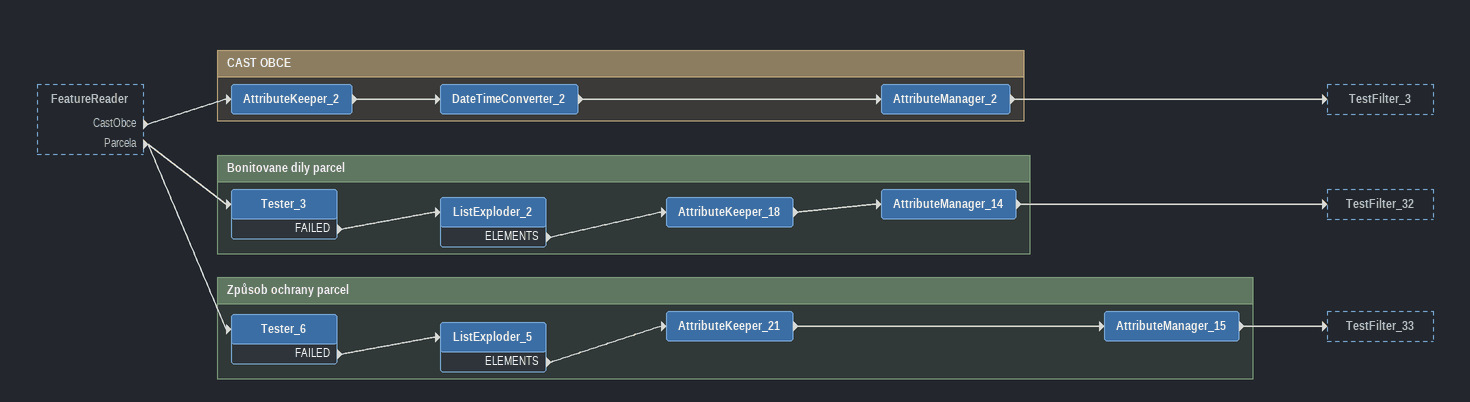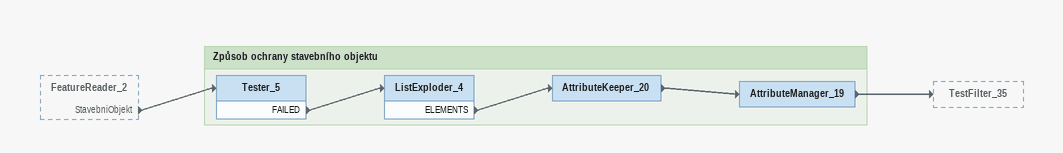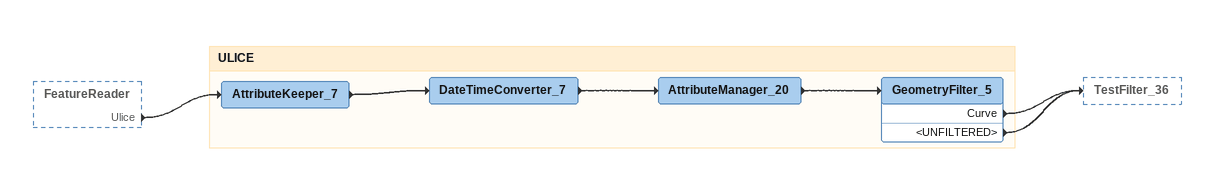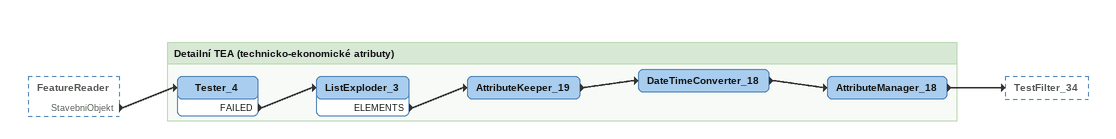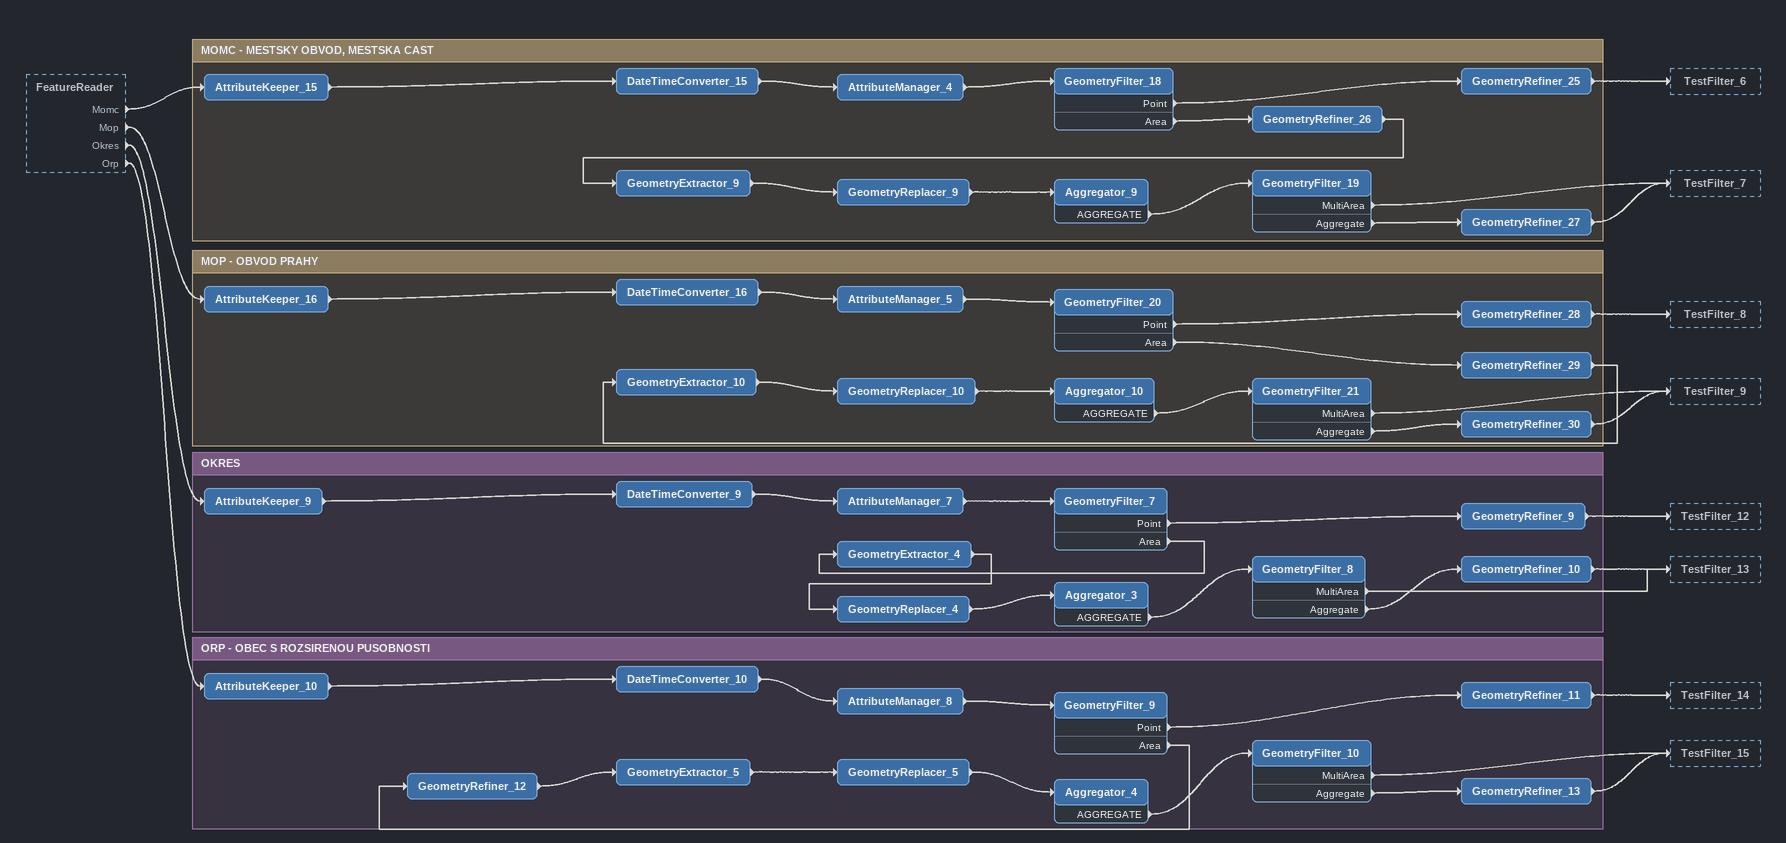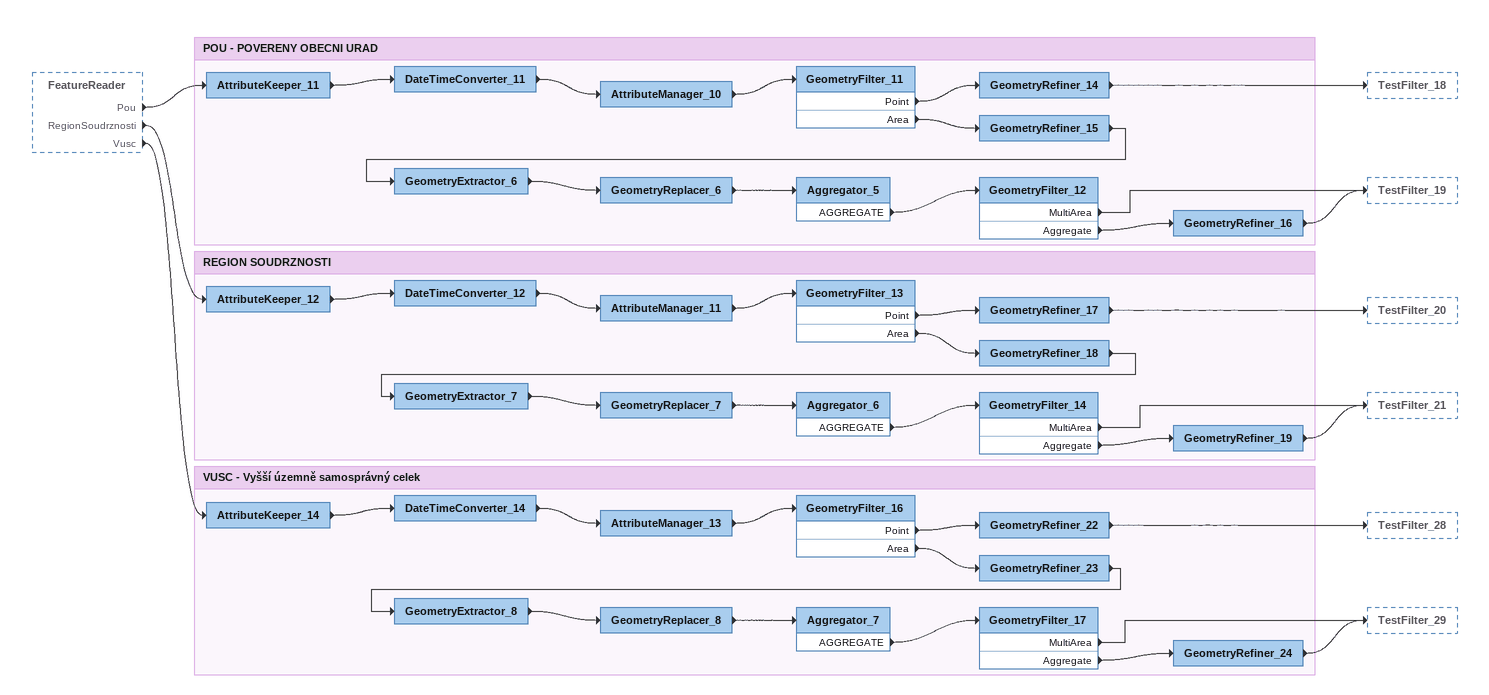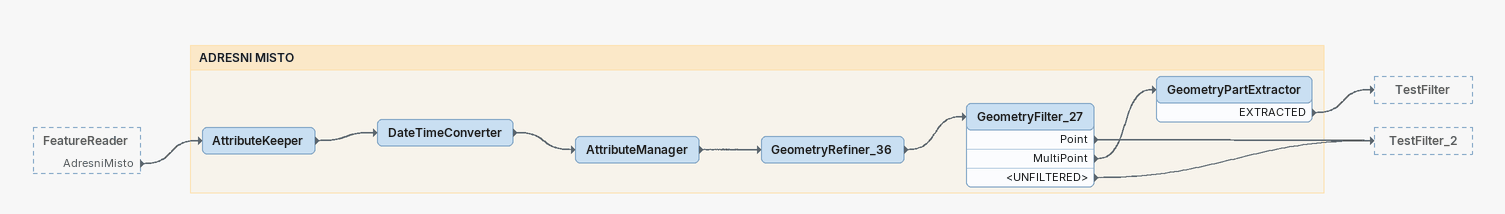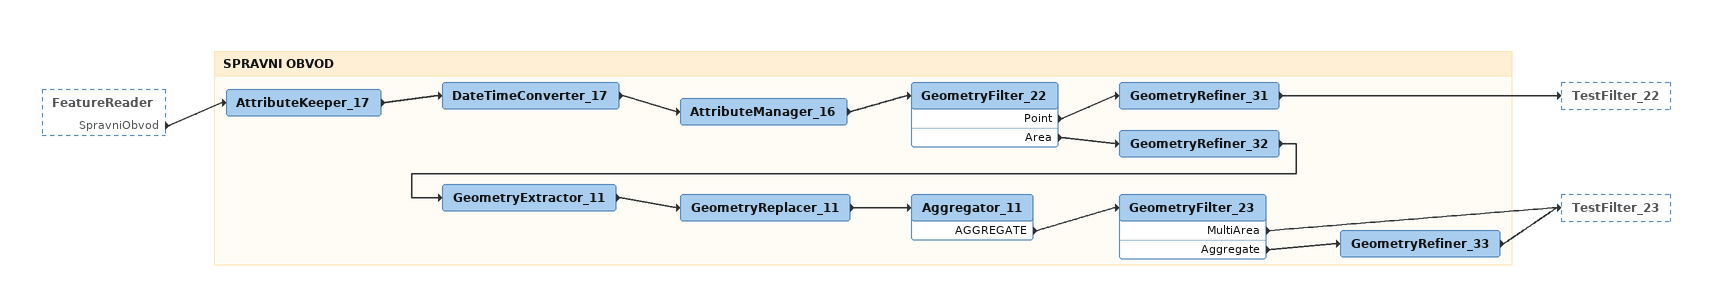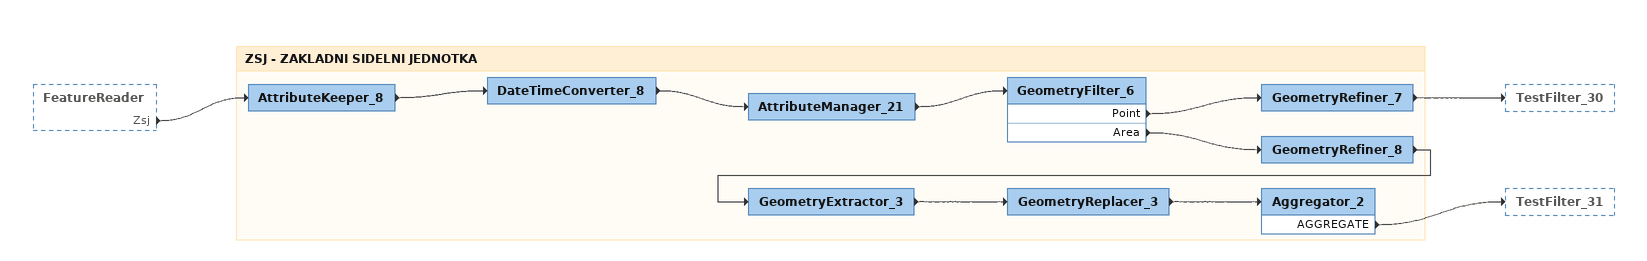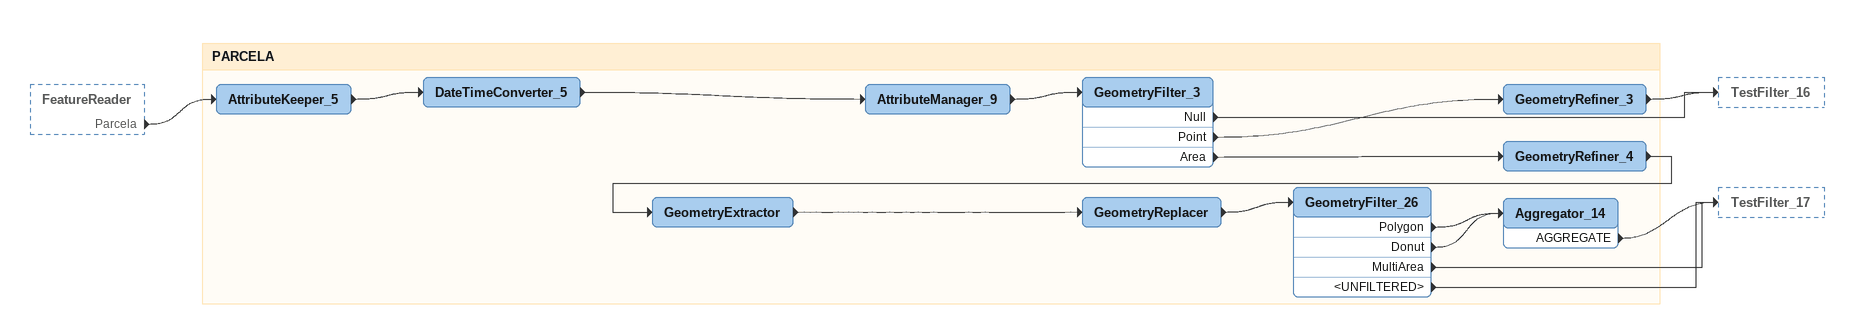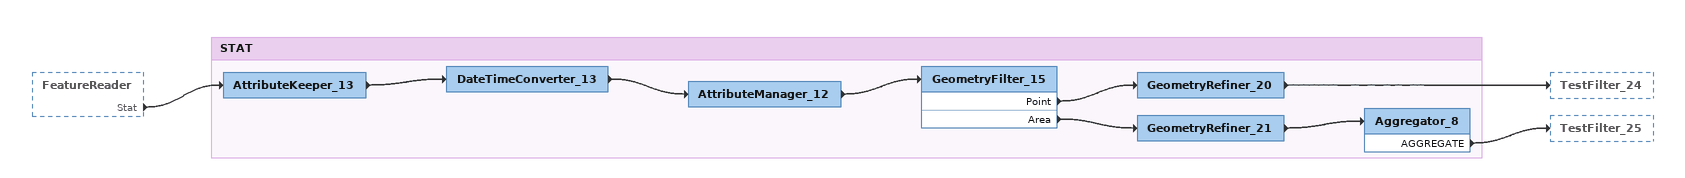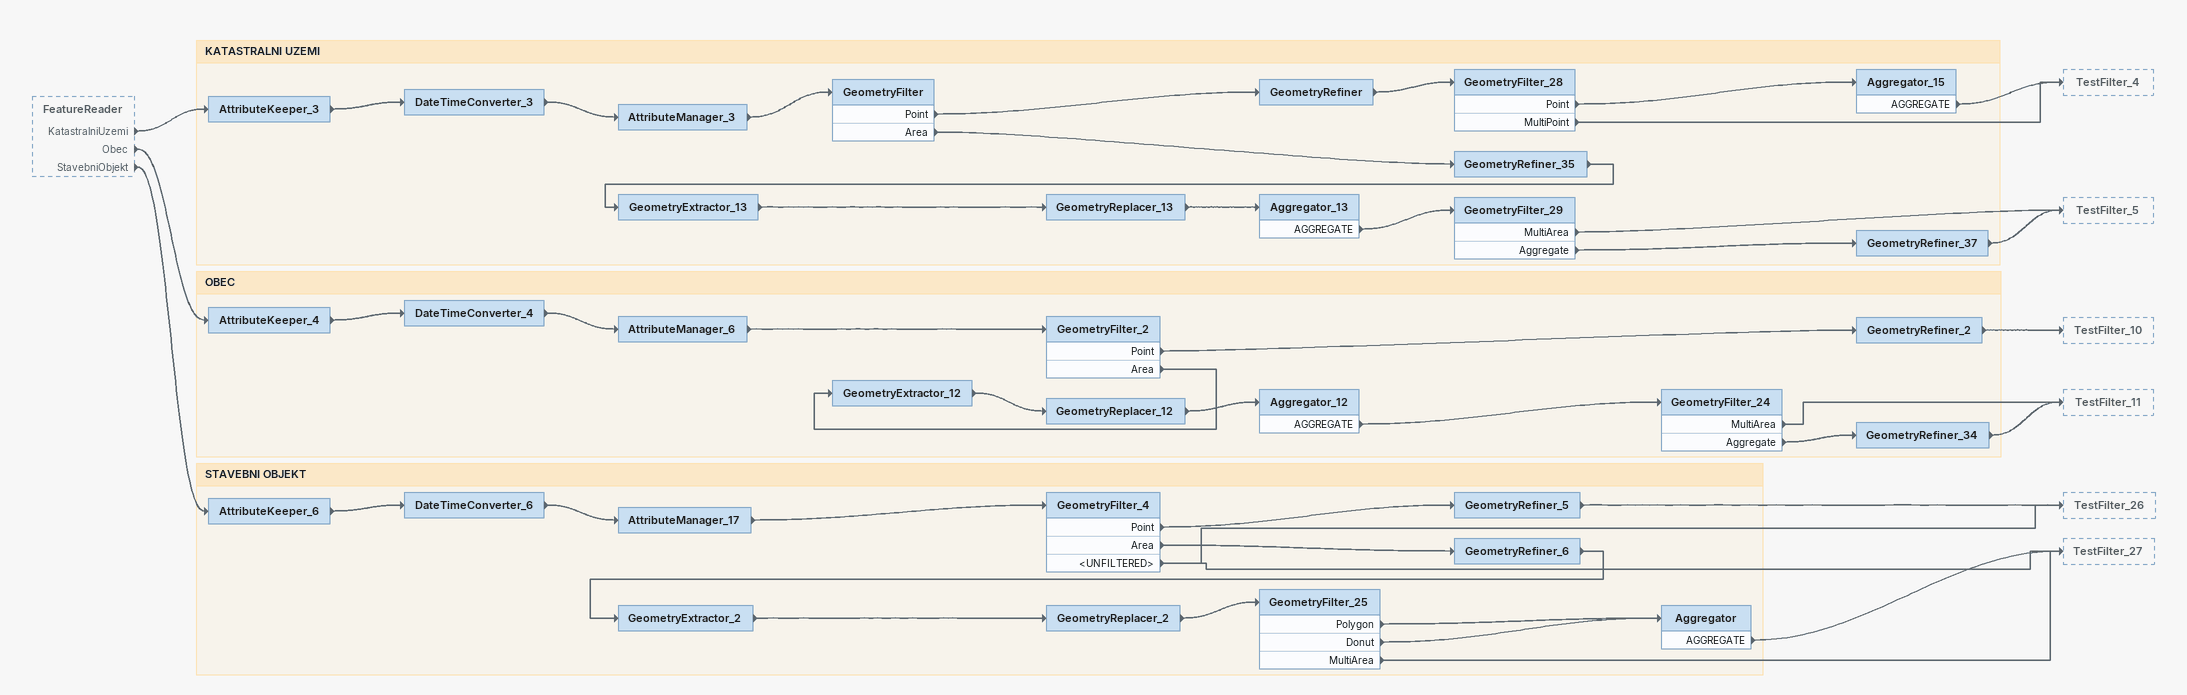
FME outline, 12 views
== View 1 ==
FeatureReader [outside]
    CastObce -> AttributeKeeper_2
    Parcela -> Tester_3
    Parcela -> Tester_6

Bookmark: CAST OBCE
AttributeKeeper_2
    -> DateTimeConverter_2
DateTimeConverter_2
    -> AttributeManager_2
AttributeManager_2
    -> TestFilter_3

Bookmark: Bonitovane dily parcel
Tester_3
    FAILED -> ListExploder_2
ListExploder_2
    ELEMENTS -> AttributeKeeper_18
AttributeKeeper_18
    -> AttributeManager_14
AttributeManager_14
    -> TestFilter_32

Bookmark: Způsob ochrany parcel
Tester_6
    FAILED -> ListExploder_5
ListExploder_5
    ELEMENTS -> AttributeKeeper_21
AttributeKeeper_21
    -> AttributeManager_15
AttributeManager_15
    -> TestFilter_33

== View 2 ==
FeatureReader_2 [outside]
    StavebniObjekt -> Tester_5

Bookmark: Způsob ochrany stavebního objektu
Tester_5
    FAILED -> ListExploder_4
ListExploder_4
    ELEMENTS -> AttributeKeeper_20
AttributeKeeper_20
    -> AttributeManager_19
AttributeManager_19
    -> TestFilter_35

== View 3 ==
FeatureReader [outside]
    Ulice -> AttributeKeeper_7

Bookmark: ULICE
AttributeKeeper_7
    -> DateTimeConverter_7
DateTimeConverter_7
    -> AttributeManager_20
AttributeManager_20
    -> GeometryFilter_5
GeometryFilter_5
    Curve -> TestFilter_36
    <UNFILTERED> -> TestFilter_36

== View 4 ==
FeatureReader [outside]
    StavebniObjekt -> Tester_4

Bookmark: Detailní TEA (technicko-ekonomické atributy)
Tester_4
    FAILED -> ListExploder_3
ListExploder_3
    ELEMENTS -> AttributeKeeper_19
AttributeKeeper_19
    -> DateTimeConverter_18
DateTimeConverter_18
    -> AttributeManager_18
AttributeManager_18
    -> TestFilter_34

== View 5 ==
FeatureReader [outside]
    Momc -> AttributeKeeper_15
    Mop -> AttributeKeeper_16
    Okres -> AttributeKeeper_9
    Orp -> AttributeKeeper_10

Bookmark: MOMC - MESTSKY OBVOD, MESTSKA CAST
AttributeKeeper_15
    -> DateTimeConverter_15
DateTimeConverter_15
    -> AttributeManager_4
AttributeManager_4
    -> GeometryFilter_18
GeometryFilter_18
    Point -> GeometryRefiner_25
    Area -> GeometryRefiner_26
GeometryRefiner_25
    -> TestFilter_6
GeometryRefiner_26
    -> GeometryExtractor_9
GeometryExtractor_9
    -> GeometryReplacer_9
GeometryReplacer_9
    -> Aggregator_9
Aggregator_9
    AGGREGATE -> GeometryFilter_19
GeometryFilter_19
    MultiArea -> TestFilter_7
    Aggregate -> GeometryRefiner_27
GeometryRefiner_27
    -> TestFilter_7

Bookmark: MOP - OBVOD PRAHY
AttributeKeeper_16
    -> DateTimeConverter_16
DateTimeConverter_16
    -> AttributeManager_5
AttributeManager_5
    -> GeometryFilter_20
GeometryFilter_20
    Point -> GeometryRefiner_28
    Area -> GeometryRefiner_29
GeometryRefiner_28
    -> TestFilter_8
GeometryRefiner_29
    -> GeometryExtractor_10
GeometryExtractor_10
    -> GeometryReplacer_10
GeometryReplacer_10
    -> Aggregator_10
Aggregator_10
    AGGREGATE -> GeometryFilter_21
GeometryFilter_21
    MultiArea -> TestFilter_9
    Aggregate -> GeometryRefiner_30
GeometryRefiner_30
    -> TestFilter_9

Bookmark: OKRES
AttributeKeeper_9
    -> DateTimeConverter_9
DateTimeConverter_9
    -> AttributeManager_7
AttributeManager_7
    -> GeometryFilter_7
GeometryFilter_7
    Point -> GeometryRefiner_9
    Area -> GeometryExtractor_4
GeometryRefiner_9
    -> TestFilter_12
GeometryExtractor_4
    -> GeometryReplacer_4
GeometryReplacer_4
    -> Aggregator_3
Aggregator_3
    AGGREGATE -> GeometryFilter_8
GeometryFilter_8
    MultiArea -> TestFilter_13
    Aggregate -> GeometryRefiner_10
GeometryRefiner_10
    -> TestFilter_13

Bookmark: ORP - OBEC S ROZSIRENOU PUSOBNOSTI
AttributeKeeper_10
    -> DateTimeConverter_10
DateTimeConverter_10
    -> AttributeManager_8
AttributeManager_8
    -> GeometryFilter_9
GeometryFilter_9
    Point -> GeometryRefiner_11
    Area -> GeometryRefiner_12
GeometryRefiner_11
    -> TestFilter_14
GeometryRefiner_12
    -> GeometryExtractor_5
GeometryExtractor_5
    -> GeometryReplacer_5
GeometryReplacer_5
    -> Aggregator_4
Aggregator_4
    AGGREGATE -> GeometryFilter_10
GeometryFilter_10
    MultiArea -> TestFilter_15
    Aggregate -> GeometryRefiner_13
GeometryRefiner_13
    -> TestFilter_15

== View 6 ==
FeatureReader [outside]
    Pou -> AttributeKeeper_11
    RegionSoudrznosti -> AttributeKeeper_12
    Vusc -> AttributeKeeper_14

Bookmark: POU - POVERENY OBECNI URAD
AttributeKeeper_11
    -> DateTimeConverter_11
DateTimeConverter_11
    -> AttributeManager_10
AttributeManager_10
    -> GeometryFilter_11
GeometryFilter_11
    Point -> GeometryRefiner_14
    Area -> GeometryRefiner_15
GeometryRefiner_14
    -> TestFilter_18
GeometryRefiner_15
    -> GeometryExtractor_6
GeometryExtractor_6
    -> GeometryReplacer_6
GeometryReplacer_6
    -> Aggregator_5
Aggregator_5
    AGGREGATE -> GeometryFilter_12
GeometryFilter_12
    MultiArea -> TestFilter_19
    Aggregate -> GeometryRefiner_16
GeometryRefiner_16
    -> TestFilter_19

Bookmark: REGION SOUDRZNOSTI
AttributeKeeper_12
    -> DateTimeConverter_12
DateTimeConverter_12
    -> AttributeManager_11
AttributeManager_11
    -> GeometryFilter_13
GeometryFilter_13
    Point -> GeometryRefiner_17
    Area -> GeometryRefiner_18
GeometryRefiner_17
    -> TestFilter_20
GeometryRefiner_18
    -> GeometryExtractor_7
GeometryExtractor_7
    -> GeometryReplacer_7
GeometryReplacer_7
    -> Aggregator_6
Aggregator_6
    AGGREGATE -> GeometryFilter_14
GeometryFilter_14
    MultiArea -> TestFilter_21
    Aggregate -> GeometryRefiner_19
GeometryRefiner_19
    -> TestFilter_21

Bookmark: VUSC - Vyšší územně samosprávný celek
AttributeKeeper_14
    -> DateTimeConverter_14
DateTimeConverter_14
    -> AttributeManager_13
AttributeManager_13
    -> GeometryFilter_16
GeometryFilter_16
    Point -> GeometryRefiner_22
    Area -> GeometryRefiner_23
GeometryRefiner_22
    -> TestFilter_28
GeometryRefiner_23
    -> GeometryExtractor_8
GeometryExtractor_8
    -> GeometryReplacer_8
GeometryReplacer_8
    -> Aggregator_7
Aggregator_7
    AGGREGATE -> GeometryFilter_17
GeometryFilter_17
    MultiArea -> TestFilter_29
    Aggregate -> GeometryRefiner_24
GeometryRefiner_24
    -> TestFilter_29

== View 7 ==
FeatureReader [outside]
    AdresniMisto -> AttributeKeeper

Bookmark: ADRESNI MISTO
AttributeKeeper
    -> DateTimeConverter
DateTimeConverter
    -> AttributeManager
AttributeManager
    -> GeometryRefiner_36
GeometryRefiner_36
    -> GeometryFilter_27
GeometryFilter_27
    Point -> TestFilter_2
    MultiPoint -> GeometryPartExtractor
    <UNFILTERED> -> TestFilter_2
GeometryPartExtractor
    EXTRACTED -> TestFilter

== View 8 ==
FeatureReader [outside]
    SpravniObvod -> AttributeKeeper_17

Bookmark: SPRAVNI OBVOD
AttributeKeeper_17
    -> DateTimeConverter_17
DateTimeConverter_17
    -> AttributeManager_16
AttributeManager_16
    -> GeometryFilter_22
GeometryFilter_22
    Point -> GeometryRefiner_31
    Area -> GeometryRefiner_32
GeometryRefiner_31
    -> TestFilter_22
GeometryRefiner_32
    -> GeometryExtractor_11
GeometryExtractor_11
    -> GeometryReplacer_11
GeometryReplacer_11
    -> Aggregator_11
Aggregator_11
    AGGREGATE -> GeometryFilter_23
GeometryFilter_23
    MultiArea -> TestFilter_23
    Aggregate -> GeometryRefiner_33
GeometryRefiner_33
    -> TestFilter_23

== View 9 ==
FeatureReader [outside]
    Zsj -> AttributeKeeper_8

Bookmark: ZSJ - ZAKLADNI SIDELNI JEDNOTKA
AttributeKeeper_8
    -> DateTimeConverter_8
DateTimeConverter_8
    -> AttributeManager_21
AttributeManager_21
    -> GeometryFilter_6
GeometryFilter_6
    Point -> GeometryRefiner_7
    Area -> GeometryRefiner_8
GeometryRefiner_7
    -> TestFilter_30
GeometryRefiner_8
    -> GeometryExtractor_3
GeometryExtractor_3
    -> GeometryReplacer_3
GeometryReplacer_3
    -> Aggregator_2
Aggregator_2
    AGGREGATE -> TestFilter_31

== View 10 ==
FeatureReader [outside]
    Parcela -> AttributeKeeper_5

Bookmark: PARCELA
AttributeKeeper_5
    -> DateTimeConverter_5
DateTimeConverter_5
    -> AttributeManager_9
AttributeManager_9
    -> GeometryFilter_3
GeometryFilter_3
    Null -> TestFilter_16
    Point -> GeometryRefiner_3
    Area -> GeometryRefiner_4
GeometryRefiner_3
    -> TestFilter_16
GeometryRefiner_4
    -> GeometryExtractor
GeometryExtractor
    -> GeometryReplacer
GeometryReplacer
    -> GeometryFilter_26
GeometryFilter_26
    Polygon -> Aggregator_14
    Donut -> Aggregator_14
    MultiArea -> TestFilter_17
    <UNFILTERED> -> TestFilter_17
Aggregator_14
    AGGREGATE -> TestFilter_17

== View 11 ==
FeatureReader [outside]
    Stat -> AttributeKeeper_13

Bookmark: STAT
AttributeKeeper_13
    -> DateTimeConverter_13
DateTimeConverter_13
    -> AttributeManager_12
AttributeManager_12
    -> GeometryFilter_15
GeometryFilter_15
    Point -> GeometryRefiner_20
    Area -> GeometryRefiner_21
GeometryRefiner_20
    -> TestFilter_24
GeometryRefiner_21
    -> Aggregator_8
Aggregator_8
    AGGREGATE -> TestFilter_25

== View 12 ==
FeatureReader [outside]
    KatastralniUzemi -> AttributeKeeper_3
    Obec -> AttributeKeeper_4
    StavebniObjekt -> AttributeKeeper_6

Bookmark: KATASTRALNI UZEMI
AttributeKeeper_3
    -> DateTimeConverter_3
DateTimeConverter_3
    -> AttributeManager_3
AttributeManager_3
    -> GeometryFilter
GeometryFilter
    Point -> GeometryRefiner
    Area -> GeometryRefiner_35
GeometryRefiner
    -> GeometryFilter_28
GeometryFilter_28
    Point -> Aggregator_15
    MultiPoint -> TestFilter_4
Aggregator_15
    AGGREGATE -> TestFilter_4
GeometryRefiner_35
    -> GeometryExtractor_13
GeometryExtractor_13
    -> GeometryReplacer_13
GeometryReplacer_13
    -> Aggregator_13
Aggregator_13
    AGGREGATE -> GeometryFilter_29
GeometryFilter_29
    MultiArea -> TestFilter_5
    Aggregate -> GeometryRefiner_37
GeometryRefiner_37
    -> TestFilter_5

Bookmark: OBEC
AttributeKeeper_4
    -> DateTimeConverter_4
DateTimeConverter_4
    -> AttributeManager_6
AttributeManager_6
    -> GeometryFilter_2
GeometryFilter_2
    Point -> GeometryRefiner_2
    Area -> GeometryExtractor_12
GeometryRefiner_2
    -> TestFilter_10
GeometryExtractor_12
    -> GeometryReplacer_12
GeometryReplacer_12
    -> Aggregator_12
Aggregator_12
    AGGREGATE -> GeometryFilter_24
GeometryFilter_24
    MultiArea -> TestFilter_11
    Aggregate -> GeometryRefiner_34
GeometryRefiner_34
    -> TestFilter_11

Bookmark: STAVEBNI OBJEKT
AttributeKeeper_6
    -> DateTimeConverter_6
DateTimeConverter_6
    -> AttributeManager_17
AttributeManager_17
    -> GeometryFilter_4
GeometryFilter_4
    Point -> GeometryRefiner_5
    Area -> GeometryRefiner_6
    <UNFILTERED> -> TestFilter_26
    <UNFILTERED> -> TestFilter_27
GeometryRefiner_5
    -> TestFilter_26
GeometryRefiner_6
    -> GeometryExtractor_2
GeometryExtractor_2
    -> GeometryReplacer_2
GeometryReplacer_2
    -> GeometryFilter_25
GeometryFilter_25
    Polygon -> Aggregator
    Donut -> Aggregator
    MultiArea -> TestFilter_27
Aggregator
    AGGREGATE -> TestFilter_27
